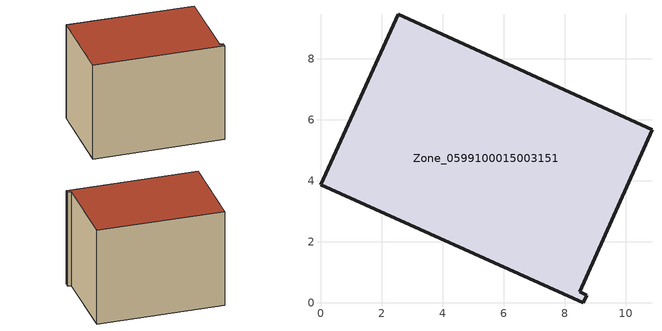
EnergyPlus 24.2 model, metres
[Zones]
Zone_0599100015003151
 floor ground (C_G): 0,3.87 2.54,9.46 10.87,5.67 8.49,0.35 8.72,0.24 8.61,0 z0.8
 wall outside (C_F): 8.72,0.24 8.49,0.35 10.87,5.67 2.54,9.46 0,3.87 8.61,0 8.72,0.24 z0.8:8.07
 roof outside (C_R): 0,3.87 8.61,0 8.72,0.24 8.49,0.35 10.87,5.67 2.54,9.46 z8.07
[BUILDING]
Pand.0599100015003151: North Axis=0; Terrain=City; Loads Convergence Tolerance Value=0.04; Temperature Convergence Tolerance Value=0.4; Solar Distribution=FullExterior; Maximum Number of Warmup Days=25; Minimum Number of Warmup Days=1
[Site:Location]
Rotterdam.The.Hague.AP_ZH_NLD Design_Conditions: Latitude=51.96; Longitude=4.45; Time Zone=1; Elevation=-4.5
[SITE:GROUNDTEMPERATURE:BUILDINGSURFACE]
18, 18, 18, 18, 18, 18, 18, 18, 18, 18, 18, 18
[MATERIAL] Thermal Absorptance=0.9; Solar Absorptance=0.7; Visible Absorptance=0.7
Name | Roughness | Thickness | Conductivity | Density | Specific Heat
G.TI.1946-1964 | MediumSmooth | 0.15 | 1 | 540 | 1210
F.TI.1946-1964 | Rough | 0.3 | 0.857143 | 1920 | 840
R.TI.1946-1964 | MediumRough | 0.2 | 0.277778 | 1500 | 1000
[CONSTRUCTION]
C_G: G.TI.1946-1964
C_F: F.TI.1946-1964
C_R: R.TI.1946-1964
[ZONE]
Zone_0599100015003151: Type=1; Multiplier=1; Ceiling Height=Autocalculate; Volume=Autocalculate; Floor Area=autocalculate; Part of Total Floor Area=Yes
[ZONEINFILTRATION:DESIGNFLOWRATE]
Infil_Zone_0599100015003151: Zone or ZoneList or Space or SpaceList=Zone_0599100015003151; Schedule=AlwaysOn; Design Flow Rate Calculation Method=Flow/Area; Flow Rate per Floor Area=0.003; Constant Term Coefficient=1; Temperature Term Coefficient=0; Velocity Term Coefficient=0; Velocity Squared Term Coefficient=0
[HVACTEMPLATE:ZONE:IDEALLOADSAIRSYSTEM]
Zone_0599100015003151: Maximum Heating Supply Air Temperature=50; Minimum Cooling Supply Air Temperature=13; Maximum Heating Supply Air Humidity Ratio=0.0156; Minimum Cooling Supply Air Humidity Ratio=0.0077; Heating Limit=NoLimit; Cooling Limit=NoLimit; Dehumidification Control Type=ConstantSensibleHeatRatio; Cooling Sensible Heat Ratio=0.7; Dehumidification Setpoint=60; Humidification Control Type=None; Humidification Setpoint=30; Outdoor Air Method=None; Outdoor Air Flow Rate per Person=0.00944; Outdoor Air Flow Rate per Zone Floor Area=0; Outdoor Air Flow Rate per Zone=0; Demand Controlled Ventilation Type=None; Outdoor Air Economizer Type=NoEconomizer; Heat Recovery Type=None; Sensible Heat Recovery Effectiveness=0.7; Latent Heat Recovery Effectiveness=0.65
[ZONECONTROL:THERMOSTAT]
ThermostatControl_Zone_0599100015003151: Zone or ZoneList=Zone_0599100015003151; Control Type Schedule=DualSetpointControlType; Control 1=Thermostat_Zone_0599100015003151; Temperature Difference Between Cutout And Setpoint=0
[THERMOSTATSETPOINT:DUALSETPOINT]
Thermostat_Zone_0599100015003151: Heating Setpoint Temperature Schedule=HeatingSetpoint_Zone_0599100015003151; Cooling Setpoint Temperature Schedule=CoolingSetpoint_Zone_0599100015003151
[SCHEDULE:COMPACT]
HeatingSetpoint_Zone_0599100015003151: Through: 12/31, For: AllDays, Until: 24:00, 21
CoolingSetpoint_Zone_0599100015003151: Through: 12/31, For: AllDays, Until: 24:00, 24
DualSetpointControlType: Through: 12/31, For: AllDays, Until: 24:00, 4
AlwaysOn: Through: 12/31, For: AllDays, Until: 24:00, 1
